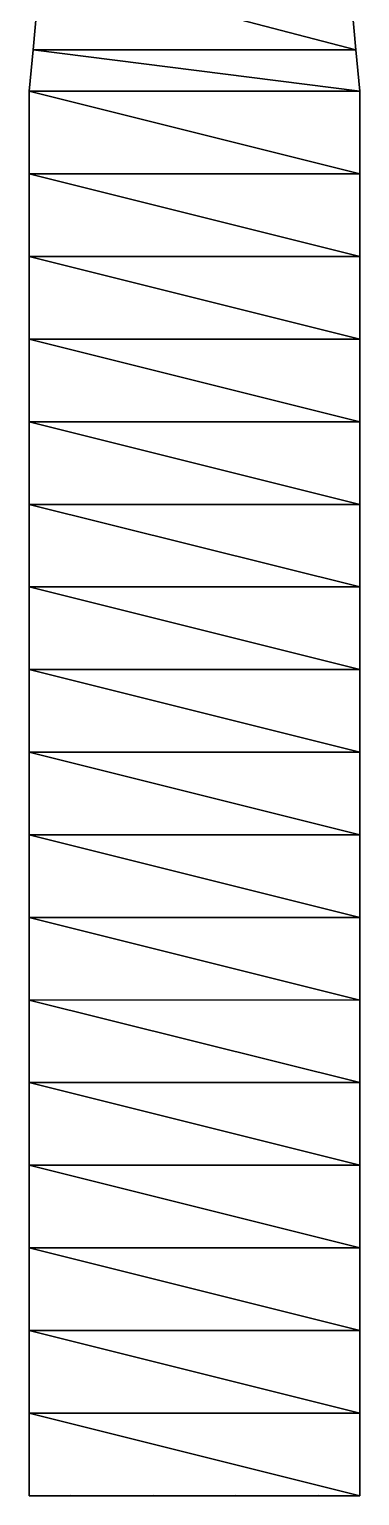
# Model space of a CAD drawing. Header units: metres. Extents: x -339 to -255, y -236 to -200.
# Drawn here: x -259 to -255, y -236 to -218.25 of the extents above; entities that cross this region are included whole.
import ezdxf

# ---------------------------------------------------------------- set-up
doc = ezdxf.new("R2010")
doc.units = ezdxf.units.M

msp = doc.modelspace()

# ---------------------------------------------------------------- linework, layer by layer
for points in [[(-258.9546, -218.5, -366.41016), (-258.86365, -217.5, -346.41016), (-258.86365, -217.5, -366.41016), (-258.86356, -217.4999, -366.41006)], [(-258.9546, -218.5, -346.41016), (-258.9546, -218.5, -346.41016), (-258.86365, -217.5, -346.41016), (-258.86356, -217.4999, -346.41006)], [(-255.04546, -218.5, -346.41016), (-258.86365, -217.5, -346.41016), (-258.9546, -218.5, -346.41016), (-258.9545, -218.4999, -346.41006)], [(-255.04546, -218.5, -366.41016), (-258.86365, -217.5, -366.41016), (-258.9546, -218.5, -366.41016), (-258.9545, -218.4999, -366.41006)], [(-258.86365, -217.5, -366.41016), (-258.86365, -217.5, -346.41016), (-258.9546, -218.5, -366.41016), (-258.9545, -218.4999, -366.41006)], [(-258.86365, -217.5, -346.41016), (-258.9546, -218.5, -366.41016), (-258.9546, -218.5, -346.41016), (-258.9545, -218.4999, -346.41006)], [(-258.86365, -217.5, -346.41016), (-255.04546, -218.5, -346.41016), (-255.13637, -217.5, -346.41016), (-255.13626, -217.4999, -346.41006)], [(-258.86365, -217.5, -366.41016), (-255.04546, -218.5, -366.41016), (-255.13637, -217.5, -366.41016), (-255.13626, -217.4999, -366.41006)], [(-255.04546, -218.5, -346.41016), (-255.13637, -217.5, -346.41016), (-255.13637, -217.5, -366.41016), (-255.13626, -217.4999, -366.41006)], [(-255.13637, -217.5, -346.41016), (-255.04546, -218.5, -346.41016), (-255.13637, -217.5, -346.41016), (-255.13626, -217.4999, -346.41006)], [(-255.04546, -218.5, -366.41016), (-255.13637, -217.5, -366.41016), (-255.04546, -218.5, -346.41016), (-255.04535, -218.4999, -346.41006)], [(-255.13637, -217.5, -366.41016), (-255.04546, -218.5, -366.41016), (-255.04546, -218.5, -346.41016), (-255.04535, -218.4999, -346.41006)], [(-258.9546, -218.5, -366.41016), (-259, -219, -366.41016), (-258.9546, -218.5, -346.41016), (-258.9545, -218.4999, -346.41006)], [(-259, -219, -366.41016), (-258.9546, -218.5, -366.41016), (-258.9546, -218.5, -346.41016), (-258.9545, -218.4999, -346.41006)], [(-255, -219, -346.41016), (-258.9546, -218.5, -346.41016), (-259, -219, -346.41016), (-258.9999, -218.9999, -346.41006)], [(-255, -219, -366.41016), (-258.9546, -218.5, -366.41016), (-259, -219, -366.41016), (-258.9999, -218.9999, -366.41006)], [(-258.9546, -218.5, -346.41016), (-259, -219, -346.41016), (-259, -219, -366.41016), (-258.9999, -218.9999, -366.41006)], [(-259, -219, -346.41016), (-258.9546, -218.5, -346.41016), (-259, -219, -346.41016), (-258.9999, -218.9999, -346.41006)], [(-258.9546, -218.5, -346.41016), (-255, -219, -346.41016), (-255.04546, -218.5, -346.41016), (-255.04535, -218.4999, -346.41006)], [(-258.9546, -218.5, -366.41016), (-255, -219, -366.41016), (-255.04546, -218.5, -366.41016), (-255.04535, -218.4999, -366.41006)], [(-258.9546, -218.5, -346.41016), (-258.9546, -218.5, -346.41016), (-258.9546, -218.5, -366.41016), (-258.9545, -218.4999, -366.41006)], [(-255, -219, -366.41016), (-255, -219, -346.41016), (-255.04546, -218.5, -366.41016), (-255.04535, -218.4999, -366.41006)], [(-255, -219, -346.41016), (-255.04546, -218.5, -366.41016), (-255.04546, -218.5, -346.41016), (-255.04535, -218.4999, -346.41006)], [(-255.04546, -218.5, -346.41016), (-255.04546, -218.5, -346.41016), (-255.04546, -218.5, -366.41016), (-255.04535, -218.4999, -366.41006)], [(-255.04546, -218.5, -366.41016), (-255, -219, -346.41016), (-255, -219, -366.41016), (-254.9999, -218.9999, -366.41006)], [(-255.04546, -218.5, -346.41016), (-255.04546, -218.5, -346.41016), (-255, -219, -346.41016), (-254.9999, -218.9999, -346.41006)], [(-259, -219, -346.41016), (-255, -220, -346.41016), (-255, -219, -346.41016), (-254.9999, -218.9999, -346.41006)], [(-259, -219, -366.41016), (-255, -220, -366.41016), (-255, -219, -366.41016), (-254.9999, -218.9999, -366.41006)], [(-259, -219, -346.41016), (-259, -219, -366.41016), (-259, -219, -346.41016), (-258.9999, -218.9999, -346.41006)], [(-259, -220, -366.41016), (-259, -219, -346.41016), (-259, -219, -366.41016), (-258.9999, -218.9999, -366.41006)], [(-259, -220, -346.41016), (-259, -220, -346.41016), (-259, -219, -346.41016), (-258.9999, -218.9999, -346.41006)], [(-255, -220, -346.41016), (-259, -219, -346.41016), (-259, -220, -346.41016), (-258.9999, -219.9999, -346.41006)], [(-255, -220, -366.41016), (-259, -219, -366.41016), (-259, -220, -366.41016), (-258.9999, -219.9999, -366.41006)], [(-259, -219, -366.41016), (-259, -219, -346.41016), (-259, -220, -366.41016), (-258.9999, -219.9999, -366.41006)], [(-259, -219, -346.41016), (-259, -220, -366.41016), (-259, -220, -346.41016), (-258.9999, -219.9999, -346.41006)], [(-255, -220, -346.41016), (-255, -219, -346.41016), (-255, -219, -366.41016), (-254.9999, -218.9999, -366.41006)], [(-255, -219, -346.41016), (-255, -220, -346.41016), (-255, -219, -346.41016), (-254.9999, -218.9999, -346.41006)], [(-255, -219, -346.41016), (-255, -219, -366.41016), (-255, -219, -346.41016), (-254.9999, -218.9999, -346.41006)], [(-255, -220, -366.41016), (-255, -219, -366.41016), (-255, -220, -346.41016), (-254.9999, -219.9999, -346.41006)], [(-255, -219, -366.41016), (-255, -220, -366.41016), (-255, -220, -346.41016), (-254.9999, -219.9999, -346.41006)], [(-259, -220, -346.41016), (-255, -221, -346.41016), (-255, -220, -346.41016), (-254.9999, -219.9999, -346.41006)], [(-259, -220, -366.41016), (-255, -221, -366.41016), (-255, -220, -366.41016), (-254.9999, -219.9999, -366.41006)], [(-259, -220, -346.41016), (-259, -220, -346.41016), (-259, -220, -366.41016), (-258.9999, -219.9999, -366.41006)], [(-259, -220, -366.41016), (-259, -221, -366.41016), (-259, -220, -346.41016), (-258.9999, -219.9999, -346.41006)], [(-259, -221, -366.41016), (-259, -220, -366.41016), (-259, -220, -346.41016), (-258.9999, -219.9999, -346.41006)], [(-255, -221, -346.41016), (-259, -220, -346.41016), (-259, -221, -346.41016), (-258.9999, -220.9999, -346.41006)], [(-255, -221, -366.41016), (-259, -220, -366.41016), (-259, -221, -366.41016), (-258.9999, -220.9999, -366.41006)], [(-259, -220, -346.41016), (-259, -221, -346.41016), (-259, -221, -366.41016), (-258.9999, -220.9999, -366.41006)], [(-259, -221, -346.41016), (-259, -220, -346.41016), (-259, -221, -346.41016), (-258.9999, -220.9999, -346.41006)], [(-255, -221, -366.41016), (-255, -221, -346.41016), (-255, -220, -366.41016), (-254.9999, -219.9999, -366.41006)], [(-255, -221, -346.41016), (-255, -220, -366.41016), (-255, -220, -346.41016), (-254.9999, -219.9999, -346.41006)], [(-255, -220, -346.41016), (-255, -220, -346.41016), (-255, -220, -366.41016), (-254.9999, -219.9999, -366.41006)], [(-255, -220, -366.41016), (-255, -221, -346.41016), (-255, -221, -366.41016), (-254.9999, -220.9999, -366.41006)], [(-255, -220, -346.41016), (-255, -220, -346.41016), (-255, -221, -346.41016), (-254.9999, -220.9999, -346.41006)], [(-259, -221, -346.41016), (-255, -222, -346.41016), (-255, -221, -346.41016), (-254.9999, -220.9999, -346.41006)], [(-259, -221, -366.41016), (-255, -222, -366.41016), (-255, -221, -366.41016), (-254.9999, -220.9999, -366.41006)], [(-259, -221, -346.41016), (-259, -221, -366.41016), (-259, -221, -346.41016), (-258.9999, -220.9999, -346.41006)], [(-259, -222, -366.41016), (-259, -221, -346.41016), (-259, -221, -366.41016), (-258.9999, -220.9999, -366.41006)], [(-259, -222, -346.41016), (-259, -222, -346.41016), (-259, -221, -346.41016), (-258.9999, -220.9999, -346.41006)], [(-255, -222, -346.41016), (-259, -221, -346.41016), (-259, -222, -346.41016), (-258.9999, -221.9999, -346.41006)], [(-255, -222, -366.41016), (-259, -221, -366.41016), (-259, -222, -366.41016), (-258.9999, -221.9999, -366.41006)], [(-259, -221, -366.41016), (-259, -221, -346.41016), (-259, -222, -366.41016), (-258.9999, -221.9999, -366.41006)], [(-259, -221, -346.41016), (-259, -222, -366.41016), (-259, -222, -346.41016), (-258.9999, -221.9999, -346.41006)], [(-255, -222, -346.41016), (-255, -221, -346.41016), (-255, -221, -366.41016), (-254.9999, -220.9999, -366.41006)], [(-255, -221, -346.41016), (-255, -222, -346.41016), (-255, -221, -346.41016), (-254.9999, -220.9999, -346.41006)], [(-255, -221, -346.41016), (-255, -221, -366.41016), (-255, -221, -346.41016), (-254.9999, -220.9999, -346.41006)], [(-255, -222, -366.41016), (-255, -221, -366.41016), (-255, -222, -346.41016), (-254.9999, -221.9999, -346.41006)], [(-255, -221, -366.41016), (-255, -222, -366.41016), (-255, -222, -346.41016), (-254.9999, -221.9999, -346.41006)], [(-259, -222, -346.41016), (-255, -223, -346.41016), (-255, -222, -346.41016), (-254.9999, -221.9999, -346.41006)], [(-259, -222, -366.41016), (-255, -223, -366.41016), (-255, -222, -366.41016), (-254.9999, -221.9999, -366.41006)], [(-259, -222, -346.41016), (-259, -222, -346.41016), (-259, -222, -366.41016), (-258.9999, -221.9999, -366.41006)], [(-259, -222, -366.41016), (-259, -223, -366.41016), (-259, -222, -346.41016), (-258.9999, -221.9999, -346.41006)], [(-259, -223, -366.41016), (-259, -222, -366.41016), (-259, -222, -346.41016), (-258.9999, -221.9999, -346.41006)], [(-255, -223, -346.41016), (-259, -222, -346.41016), (-259, -223, -346.41016), (-258.9999, -222.9999, -346.41006)], [(-255, -223, -366.41016), (-259, -222, -366.41016), (-259, -223, -366.41016), (-258.9999, -222.9999, -366.41006)], [(-259, -222, -346.41016), (-259, -223, -346.41016), (-259, -223, -366.41016), (-258.9999, -222.9999, -366.41006)], [(-259, -223, -346.41016), (-259, -222, -346.41016), (-259, -223, -346.41016), (-258.9999, -222.9999, -346.41006)], [(-255, -223, -366.41016), (-255, -223, -346.41016), (-255, -222, -366.41016), (-254.9999, -221.9999, -366.41006)], [(-255, -223, -346.41016), (-255, -222, -366.41016), (-255, -222, -346.41016), (-254.9999, -221.9999, -346.41006)], [(-255, -222, -346.41016), (-255, -222, -346.41016), (-255, -222, -366.41016), (-254.9999, -221.9999, -366.41006)], [(-255, -222, -366.41016), (-255, -223, -346.41016), (-255, -223, -366.41016), (-254.9999, -222.9999, -366.41006)], [(-255, -222, -346.41016), (-255, -222, -346.41016), (-255, -223, -346.41016), (-254.9999, -222.9999, -346.41006)], [(-259, -223, -346.41016), (-255, -224, -346.41016), (-255, -223, -346.41016), (-254.9999, -222.9999, -346.41006)], [(-259, -223, -366.41016), (-255, -224, -366.41016), (-255, -223, -366.41016), (-254.9999, -222.9999, -366.41006)], [(-259, -223, -346.41016), (-259, -223, -366.41016), (-259, -223, -346.41016), (-258.9999, -222.9999, -346.41006)], [(-259, -224, -366.41016), (-259, -223, -346.41016), (-259, -223, -366.41016), (-258.9999, -222.9999, -366.41006)], [(-259, -224, -346.41016), (-259, -224, -346.41016), (-259, -223, -346.41016), (-258.9999, -222.9999, -346.41006)], [(-255, -224, -346.41016), (-259, -223, -346.41016), (-259, -224, -346.41016), (-258.9999, -223.9999, -346.41006)], [(-255, -224, -366.41016), (-259, -223, -366.41016), (-259, -224, -366.41016), (-258.9999, -223.9999, -366.41006)], [(-259, -223, -366.41016), (-259, -223, -346.41016), (-259, -224, -366.41016), (-258.9999, -223.9999, -366.41006)], [(-259, -223, -346.41016), (-259, -224, -366.41016), (-259, -224, -346.41016), (-258.9999, -223.9999, -346.41006)], [(-255, -224, -346.41016), (-255, -223, -346.41016), (-255, -223, -366.41016), (-254.9999, -222.9999, -366.41006)], [(-255, -223, -346.41016), (-255, -224, -346.41016), (-255, -223, -346.41016), (-254.9999, -222.9999, -346.41006)], [(-255, -223, -346.41016), (-255, -223, -366.41016), (-255, -223, -346.41016), (-254.9999, -222.9999, -346.41006)], [(-255, -224, -366.41016), (-255, -223, -366.41016), (-255, -224, -346.41016), (-254.9999, -223.9999, -346.41006)], [(-255, -223, -366.41016), (-255, -224, -366.41016), (-255, -224, -346.41016), (-254.9999, -223.9999, -346.41006)], [(-259, -224, -346.41016), (-255, -225, -346.41016), (-255, -224, -346.41016), (-254.9999, -223.9999, -346.41006)], [(-259, -224, -366.41016), (-255, -225, -366.41016), (-255, -224, -366.41016), (-254.9999, -223.9999, -366.41006)], [(-259, -224, -346.41016), (-259, -224, -346.41016), (-259, -224, -366.41016), (-258.9999, -223.9999, -366.41006)], [(-259, -224, -366.41016), (-259, -225, -366.41016), (-259, -224, -346.41016), (-258.9999, -223.9999, -346.41006)], [(-259, -225, -366.41016), (-259, -224, -366.41016), (-259, -224, -346.41016), (-258.9999, -223.9999, -346.41006)], [(-255, -225, -346.41016), (-259, -224, -346.41016), (-259, -225, -346.41016), (-258.9999, -224.9999, -346.41006)], [(-255, -225, -366.41016), (-259, -224, -366.41016), (-259, -225, -366.41016), (-258.9999, -224.9999, -366.41006)], [(-259, -224, -346.41016), (-259, -225, -346.41016), (-259, -225, -366.41016), (-258.9999, -224.9999, -366.41006)], [(-259, -225, -346.41016), (-259, -224, -346.41016), (-259, -225, -346.41016), (-258.9999, -224.9999, -346.41006)], [(-255, -225, -366.41016), (-255, -225, -346.41016), (-255, -224, -366.41016), (-254.9999, -223.9999, -366.41006)], [(-255, -225, -346.41016), (-255, -224, -366.41016), (-255, -224, -346.41016), (-254.9999, -223.9999, -346.41006)], [(-255, -224, -346.41016), (-255, -224, -346.41016), (-255, -224, -366.41016), (-254.9999, -223.9999, -366.41006)], [(-255, -224, -366.41016), (-255, -225, -346.41016), (-255, -225, -366.41016), (-254.9999, -224.9999, -366.41006)], [(-255, -224, -346.41016), (-255, -224, -346.41016), (-255, -225, -346.41016), (-254.9999, -224.9999, -346.41006)], [(-259, -225, -346.41016), (-255, -226, -346.41016), (-255, -225, -346.41016), (-254.9999, -224.9999, -346.41006)], [(-259, -225, -366.41016), (-255, -226, -366.41016), (-255, -225, -366.41016), (-254.9999, -224.9999, -366.41006)], [(-259, -225, -346.41016), (-259, -225, -366.41016), (-259, -225, -346.41016), (-258.9999, -224.9999, -346.41006)], [(-259, -226, -366.41016), (-259, -225, -346.41016), (-259, -225, -366.41016), (-258.9999, -224.9999, -366.41006)], [(-259, -226, -346.41016), (-259, -226, -346.41016), (-259, -225, -346.41016), (-258.9999, -224.9999, -346.41006)], [(-255, -226, -346.41016), (-259, -225, -346.41016), (-259, -226, -346.41016), (-258.9999, -225.9999, -346.41006)], [(-255, -226, -366.41016), (-259, -225, -366.41016), (-259, -226, -366.41016), (-258.9999, -225.9999, -366.41006)], [(-259, -225, -366.41016), (-259, -225, -346.41016), (-259, -226, -366.41016), (-258.9999, -225.9999, -366.41006)], [(-259, -225, -346.41016), (-259, -226, -366.41016), (-259, -226, -346.41016), (-258.9999, -225.9999, -346.41006)], [(-255, -226, -346.41016), (-255, -225, -346.41016), (-255, -225, -366.41016), (-254.9999, -224.9999, -366.41006)], [(-255, -225, -346.41016), (-255, -226, -346.41016), (-255, -225, -346.41016), (-254.9999, -224.9999, -346.41006)], [(-255, -225, -346.41016), (-255, -225, -366.41016), (-255, -225, -346.41016), (-254.9999, -224.9999, -346.41006)], [(-255, -226, -366.41016), (-255, -225, -366.41016), (-255, -226, -346.41016), (-254.9999, -225.9999, -346.41006)], [(-255, -225, -366.41016), (-255, -226, -366.41016), (-255, -226, -346.41016), (-254.9999, -225.9999, -346.41006)], [(-259, -226, -346.41016), (-255, -227, -346.41016), (-255, -226, -346.41016), (-254.9999, -225.9999, -346.41006)], [(-259, -226, -366.41016), (-255, -227, -366.41016), (-255, -226, -366.41016), (-254.9999, -225.9999, -366.41006)], [(-259, -226, -346.41016), (-259, -226, -346.41016), (-259, -226, -366.41016), (-258.9999, -225.9999, -366.41006)], [(-259, -226, -366.41016), (-259, -227, -366.41016), (-259, -226, -346.41016), (-258.9999, -225.9999, -346.41006)], [(-259, -227, -366.41016), (-259, -226, -366.41016), (-259, -226, -346.41016), (-258.9999, -225.9999, -346.41006)], [(-255, -227, -346.41016), (-259, -226, -346.41016), (-259, -227, -346.41016), (-258.9999, -226.9999, -346.41006)], [(-255, -227, -366.41016), (-259, -226, -366.41016), (-259, -227, -366.41016), (-258.9999, -226.9999, -366.41006)], [(-259, -226, -346.41016), (-259, -227, -346.41016), (-259, -227, -366.41016), (-258.9999, -226.9999, -366.41006)], [(-259, -227, -346.41016), (-259, -226, -346.41016), (-259, -227, -346.41016), (-258.9999, -226.9999, -346.41006)], [(-255, -227, -366.41016), (-255, -227, -346.41016), (-255, -226, -366.41016), (-254.9999, -225.9999, -366.41006)], [(-255, -227, -346.41016), (-255, -226, -366.41016), (-255, -226, -346.41016), (-254.9999, -225.9999, -346.41006)], [(-255, -226, -346.41016), (-255, -226, -346.41016), (-255, -226, -366.41016), (-254.9999, -225.9999, -366.41006)], [(-255, -226, -366.41016), (-255, -227, -346.41016), (-255, -227, -366.41016), (-254.9999, -226.9999, -366.41006)], [(-255, -226, -346.41016), (-255, -226, -346.41016), (-255, -227, -346.41016), (-254.9999, -226.9999, -346.41006)], [(-259, -227, -346.41016), (-255, -228, -346.41016), (-255, -227, -346.41016), (-254.9999, -226.9999, -346.41006)], [(-259, -227, -366.41016), (-255, -228, -366.41016), (-255, -227, -366.41016), (-254.9999, -226.9999, -366.41006)], [(-259, -227, -346.41016), (-259, -227, -366.41016), (-259, -227, -346.41016), (-258.9999, -226.9999, -346.41006)], [(-259, -228, -366.41016), (-259, -227, -346.41016), (-259, -227, -366.41016), (-258.9999, -226.9999, -366.41006)], [(-259, -228, -346.41016), (-259, -228, -346.41016), (-259, -227, -346.41016), (-258.9999, -226.9999, -346.41006)], [(-255, -228, -346.41016), (-259, -227, -346.41016), (-259, -228, -346.41016), (-258.9999, -227.9999, -346.41006)], [(-255, -228, -366.41016), (-259, -227, -366.41016), (-259, -228, -366.41016), (-258.9999, -227.9999, -366.41006)], [(-259, -227, -366.41016), (-259, -227, -346.41016), (-259, -228, -366.41016), (-258.9999, -227.9999, -366.41006)], [(-259, -227, -346.41016), (-259, -228, -366.41016), (-259, -228, -346.41016), (-258.9999, -227.9999, -346.41006)], [(-255, -228, -346.41016), (-255, -227, -346.41016), (-255, -227, -366.41016), (-254.9999, -226.9999, -366.41006)], [(-255, -227, -346.41016), (-255, -228, -346.41016), (-255, -227, -346.41016), (-254.9999, -226.9999, -346.41006)], [(-255, -227, -346.41016), (-255, -227, -366.41016), (-255, -227, -346.41016), (-254.9999, -226.9999, -346.41006)], [(-255, -228, -366.41016), (-255, -227, -366.41016), (-255, -228, -346.41016), (-254.9999, -227.9999, -346.41006)], [(-255, -227, -366.41016), (-255, -228, -366.41016), (-255, -228, -346.41016), (-254.9999, -227.9999, -346.41006)], [(-259, -228, -346.41016), (-255, -229, -346.41016), (-255, -228, -346.41016), (-254.9999, -227.9999, -346.41006)], [(-259, -228, -366.41016), (-255, -229, -366.41016), (-255, -228, -366.41016), (-254.9999, -227.9999, -366.41006)], [(-259, -228, -346.41016), (-259, -228, -346.41016), (-259, -228, -366.41016), (-258.9999, -227.9999, -366.41006)], [(-259, -228, -366.41016), (-259, -229, -366.41016), (-259, -228, -346.41016), (-258.9999, -227.9999, -346.41006)], [(-259, -229, -366.41016), (-259, -228, -366.41016), (-259, -228, -346.41016), (-258.9999, -227.9999, -346.41006)], [(-255, -229, -346.41016), (-259, -228, -346.41016), (-259, -229, -346.41016), (-258.9999, -228.9999, -346.41006)], [(-255, -229, -366.41016), (-259, -228, -366.41016), (-259, -229, -366.41016), (-258.9999, -228.9999, -366.41006)], [(-259, -228, -346.41016), (-259, -229, -346.41016), (-259, -229, -366.41016), (-258.9999, -228.9999, -366.41006)], [(-259, -229, -346.41016), (-259, -228, -346.41016), (-259, -229, -346.41016), (-258.9999, -228.9999, -346.41006)], [(-255, -229, -366.41016), (-255, -229, -346.41016), (-255, -228, -366.41016), (-254.9999, -227.9999, -366.41006)], [(-255, -229, -346.41016), (-255, -228, -366.41016), (-255, -228, -346.41016), (-254.9999, -227.9999, -346.41006)], [(-255, -228, -346.41016), (-255, -228, -346.41016), (-255, -228, -366.41016), (-254.9999, -227.9999, -366.41006)], [(-255, -228, -366.41016), (-255, -229, -346.41016), (-255, -229, -366.41016), (-254.9999, -228.9999, -366.41006)], [(-255, -228, -346.41016), (-255, -228, -346.41016), (-255, -229, -346.41016), (-254.9999, -228.9999, -346.41006)], [(-259, -229, -346.41016), (-255, -230, -346.41016), (-255, -229, -346.41016), (-254.9999, -228.9999, -346.41006)], [(-259, -229, -366.41016), (-255, -230, -366.41016), (-255, -229, -366.41016), (-254.9999, -228.9999, -366.41006)], [(-259, -229, -346.41016), (-259, -229, -366.41016), (-259, -229, -346.41016), (-258.9999, -228.9999, -346.41006)], [(-259, -230, -366.41016), (-259, -229, -346.41016), (-259, -229, -366.41016), (-258.9999, -228.9999, -366.41006)], [(-259, -230, -346.41016), (-259, -230, -346.41016), (-259, -229, -346.41016), (-258.9999, -228.9999, -346.41006)], [(-255, -230, -346.41016), (-259, -229, -346.41016), (-259, -230, -346.41016), (-258.9999, -229.9999, -346.41006)], [(-255, -230, -366.41016), (-259, -229, -366.41016), (-259, -230, -366.41016), (-258.9999, -229.9999, -366.41006)], [(-259, -229, -366.41016), (-259, -229, -346.41016), (-259, -230, -366.41016), (-258.9999, -229.9999, -366.41006)], [(-259, -229, -346.41016), (-259, -230, -366.41016), (-259, -230, -346.41016), (-258.9999, -229.9999, -346.41006)], [(-255, -230, -346.41016), (-255, -229, -346.41016), (-255, -229, -366.41016), (-254.9999, -228.9999, -366.41006)], [(-255, -229, -346.41016), (-255, -230, -346.41016), (-255, -229, -346.41016), (-254.9999, -228.9999, -346.41006)], [(-255, -229, -346.41016), (-255, -229, -366.41016), (-255, -229, -346.41016), (-254.9999, -228.9999, -346.41006)], [(-255, -230, -366.41016), (-255, -229, -366.41016), (-255, -230, -346.41016), (-254.9999, -229.9999, -346.41006)], [(-255, -229, -366.41016), (-255, -230, -366.41016), (-255, -230, -346.41016), (-254.9999, -229.9999, -346.41006)], [(-259, -230, -346.41016), (-255, -231, -346.41016), (-255, -230, -346.41016), (-254.9999, -229.9999, -346.41006)], [(-259, -230, -366.41016), (-255, -231, -366.41016), (-255, -230, -366.41016), (-254.9999, -229.9999, -366.41006)], [(-259, -230, -346.41016), (-259, -230, -346.41016), (-259, -230, -366.41016), (-258.9999, -229.9999, -366.41006)], [(-259, -230, -366.41016), (-259, -231, -366.41016), (-259, -230, -346.41016), (-258.9999, -229.9999, -346.41006)], [(-259, -231, -366.41016), (-259, -230, -366.41016), (-259, -230, -346.41016), (-258.9999, -229.9999, -346.41006)], [(-255, -231, -346.41016), (-259, -230, -346.41016), (-259, -231, -346.41016), (-258.9999, -230.9999, -346.41006)], [(-255, -231, -366.41016), (-259, -230, -366.41016), (-259, -231, -366.41016), (-258.9999, -230.9999, -366.41006)], [(-259, -230, -346.41016), (-259, -231, -346.41016), (-259, -231, -366.41016), (-258.9999, -230.9999, -366.41006)], [(-259, -231, -346.41016), (-259, -230, -346.41016), (-259, -231, -346.41016), (-258.9999, -230.9999, -346.41006)], [(-255, -231, -366.41016), (-255, -231, -346.41016), (-255, -230, -366.41016), (-254.9999, -229.9999, -366.41006)], [(-255, -231, -346.41016), (-255, -230, -366.41016), (-255, -230, -346.41016), (-254.9999, -229.9999, -346.41006)], [(-255, -230, -346.41016), (-255, -230, -346.41016), (-255, -230, -366.41016), (-254.9999, -229.9999, -366.41006)], [(-255, -230, -366.41016), (-255, -231, -346.41016), (-255, -231, -366.41016), (-254.9999, -230.9999, -366.41006)], [(-255, -230, -346.41016), (-255, -230, -346.41016), (-255, -231, -346.41016), (-254.9999, -230.9999, -346.41006)], [(-259, -231, -346.41016), (-255, -232, -346.41016), (-255, -231, -346.41016), (-254.9999, -230.9999, -346.41006)], [(-259, -231, -366.41016), (-255, -232, -366.41016), (-255, -231, -366.41016), (-254.9999, -230.9999, -366.41006)], [(-259, -231, -346.41016), (-259, -231, -366.41016), (-259, -231, -346.41016), (-258.9999, -230.9999, -346.41006)], [(-259, -232, -366.41016), (-259, -231, -346.41016), (-259, -231, -366.41016), (-258.9999, -230.9999, -366.41006)], [(-259, -232, -346.41016), (-259, -232, -346.41016), (-259, -231, -346.41016), (-258.9999, -230.9999, -346.41006)], [(-255, -232, -346.41016), (-259, -231, -346.41016), (-259, -232, -346.41016), (-258.9999, -231.9999, -346.41006)], [(-255, -232, -366.41016), (-259, -231, -366.41016), (-259, -232, -366.41016), (-258.9999, -231.9999, -366.41006)], [(-259, -231, -366.41016), (-259, -231, -346.41016), (-259, -232, -366.41016), (-258.9999, -231.9999, -366.41006)], [(-259, -231, -346.41016), (-259, -232, -366.41016), (-259, -232, -346.41016), (-258.9999, -231.9999, -346.41006)], [(-255, -232, -346.41016), (-255, -231, -346.41016), (-255, -231, -366.41016), (-254.9999, -230.9999, -366.41006)], [(-255, -231, -346.41016), (-255, -232, -346.41016), (-255, -231, -346.41016), (-254.9999, -230.9999, -346.41006)], [(-255, -231, -346.41016), (-255, -231, -366.41016), (-255, -231, -346.41016), (-254.9999, -230.9999, -346.41006)], [(-255, -232, -366.41016), (-255, -231, -366.41016), (-255, -232, -346.41016), (-254.9999, -231.9999, -346.41006)], [(-255, -231, -366.41016), (-255, -232, -366.41016), (-255, -232, -346.41016), (-254.9999, -231.9999, -346.41006)], [(-259, -232, -346.41016), (-255, -233, -346.41016), (-255, -232, -346.41016), (-254.9999, -231.9999, -346.41006)], [(-259, -232, -366.41016), (-255, -233, -366.41016), (-255, -232, -366.41016), (-254.9999, -231.9999, -366.41006)], [(-259, -232, -346.41016), (-259, -232, -346.41016), (-259, -232, -366.41016), (-258.9999, -231.9999, -366.41006)], [(-259, -232, -366.41016), (-259, -233, -366.41016), (-259, -232, -346.41016), (-258.9999, -231.9999, -346.41006)], [(-259, -233, -366.41016), (-259, -232, -366.41016), (-259, -232, -346.41016), (-258.9999, -231.9999, -346.41006)], [(-255, -233, -346.41016), (-259, -232, -346.41016), (-259, -233, -346.41016), (-258.9999, -232.9999, -346.41006)], [(-255, -233, -366.41016), (-259, -232, -366.41016), (-259, -233, -366.41016), (-258.9999, -232.9999, -366.41006)], [(-259, -232, -346.41016), (-259, -233, -346.41016), (-259, -233, -366.41016), (-258.9999, -232.9999, -366.41006)], [(-259, -233, -346.41016), (-259, -232, -346.41016), (-259, -233, -346.41016), (-258.9999, -232.9999, -346.41006)], [(-255, -233, -366.41016), (-255, -233, -346.41016), (-255, -232, -366.41016), (-254.9999, -231.9999, -366.41006)], [(-255, -233, -346.41016), (-255, -232, -366.41016), (-255, -232, -346.41016), (-254.9999, -231.9999, -346.41006)], [(-255, -232, -346.41016), (-255, -232, -346.41016), (-255, -232, -366.41016), (-254.9999, -231.9999, -366.41006)], [(-255, -232, -366.41016), (-255, -233, -346.41016), (-255, -233, -366.41016), (-254.9999, -232.9999, -366.41006)], [(-255, -232, -346.41016), (-255, -232, -346.41016), (-255, -233, -346.41016), (-254.9999, -232.9999, -346.41006)], [(-259, -233, -346.41016), (-255, -234, -346.41016), (-255, -233, -346.41016), (-254.9999, -232.9999, -346.41006)], [(-259, -233, -366.41016), (-255, -234, -366.41016), (-255, -233, -366.41016), (-254.9999, -232.9999, -366.41006)], [(-259, -233, -346.41016), (-259, -233, -366.41016), (-259, -233, -346.41016), (-258.9999, -232.9999, -346.41006)], [(-259, -234, -366.41016), (-259, -233, -346.41016), (-259, -233, -366.41016), (-258.9999, -232.9999, -366.41006)], [(-259, -234, -346.41016), (-259, -234, -346.41016), (-259, -233, -346.41016), (-258.9999, -232.9999, -346.41006)], [(-255, -234, -346.41016), (-259, -233, -346.41016), (-259, -234, -346.41016), (-258.9999, -233.9999, -346.41006)], [(-255, -234, -366.41016), (-259, -233, -366.41016), (-259, -234, -366.41016), (-258.9999, -233.9999, -366.41006)], [(-259, -233, -366.41016), (-259, -233, -346.41016), (-259, -234, -366.41016), (-258.9999, -233.9999, -366.41006)], [(-259, -233, -346.41016), (-259, -234, -366.41016), (-259, -234, -346.41016), (-258.9999, -233.9999, -346.41006)], [(-255, -234, -346.41016), (-255, -233, -346.41016), (-255, -233, -366.41016), (-254.9999, -232.9999, -366.41006)], [(-255, -233, -346.41016), (-255, -234, -346.41016), (-255, -233, -346.41016), (-254.9999, -232.9999, -346.41006)], [(-255, -233, -346.41016), (-255, -233, -366.41016), (-255, -233, -346.41016), (-254.9999, -232.9999, -346.41006)], [(-255, -234, -366.41016), (-255, -233, -366.41016), (-255, -234, -346.41016), (-254.9999, -233.9999, -346.41006)], [(-255, -233, -366.41016), (-255, -234, -366.41016), (-255, -234, -346.41016), (-254.9999, -233.9999, -346.41006)], [(-259, -234, -346.41016), (-255, -235, -346.41016), (-255, -234, -346.41016), (-254.9999, -233.9999, -346.41006)], [(-259, -234, -366.41016), (-255, -235, -366.41016), (-255, -234, -366.41016), (-254.9999, -233.9999, -366.41006)], [(-259, -234, -346.41016), (-259, -234, -346.41016), (-259, -234, -366.41016), (-258.9999, -233.9999, -366.41006)], [(-259, -234, -366.41016), (-259, -235, -366.41016), (-259, -234, -346.41016), (-258.9999, -233.9999, -346.41006)], [(-259, -235, -366.41016), (-259, -234, -366.41016), (-259, -234, -346.41016), (-258.9999, -233.9999, -346.41006)], [(-255, -235, -346.41016), (-259, -234, -346.41016), (-259, -235, -346.41016), (-258.9999, -234.9999, -346.41006)], [(-255, -235, -366.41016), (-259, -234, -366.41016), (-259, -235, -366.41016), (-258.9999, -234.9999, -366.41006)], [(-259, -234, -346.41016), (-259, -235, -346.41016), (-259, -235, -366.41016), (-258.9999, -234.9999, -366.41006)], [(-259, -235, -346.41016), (-259, -234, -346.41016), (-259, -235, -346.41016), (-258.9999, -234.9999, -346.41006)], [(-255, -235, -366.41016), (-255, -235, -346.41016), (-255, -234, -366.41016), (-254.9999, -233.9999, -366.41006)], [(-255, -235, -346.41016), (-255, -234, -366.41016), (-255, -234, -346.41016), (-254.9999, -233.9999, -346.41006)], [(-255, -234, -346.41016), (-255, -234, -346.41016), (-255, -234, -366.41016), (-254.9999, -233.9999, -366.41006)], [(-255, -234, -366.41016), (-255, -235, -346.41016), (-255, -235, -366.41016), (-254.9999, -234.9999, -366.41006)], [(-255, -234, -346.41016), (-255, -234, -346.41016), (-255, -235, -346.41016), (-254.9999, -234.9999, -346.41006)], [(-259, -235, -346.41016), (-255, -236, -346.41016), (-255, -235, -346.41016), (-254.9999, -234.9999, -346.41006)], [(-259, -235, -366.41016), (-255, -236, -366.41016), (-255, -235, -366.41016), (-254.9999, -234.9999, -366.41006)], [(-259, -235, -346.41016), (-259, -235, -366.41016), (-259, -235, -346.41016), (-258.9999, -234.9999, -346.41006)], [(-259, -236, -366.41016), (-259, -235, -346.41016), (-259, -235, -366.41016), (-258.9999, -234.9999, -366.41006)], [(-259, -236, -346.41016), (-259, -236, -346.41016), (-259, -235, -346.41016), (-258.9999, -234.9999, -346.41006)], [(-255, -236, -346.41016), (-259, -235, -346.41016), (-259, -236, -346.41016), (-258.9999, -235.9999, -346.41006)], [(-255, -236, -366.41016), (-259, -235, -366.41016), (-259, -236, -366.41016), (-258.9999, -235.9999, -366.41006)], [(-259, -235, -366.41016), (-259, -235, -346.41016), (-259, -236, -366.41016), (-258.9999, -235.9999, -366.41006)], [(-259, -235, -346.41016), (-259, -236, -366.41016), (-259, -236, -346.41016), (-258.9999, -235.9999, -346.41006)], [(-255, -236, -346.41016), (-255, -235, -346.41016), (-255, -235, -366.41016), (-254.9999, -234.9999, -366.41006)], [(-255, -235, -346.41016), (-255, -236, -346.41016), (-255, -235, -346.41016), (-254.9999, -234.9999, -346.41006)], [(-255, -235, -346.41016), (-255, -235, -366.41016), (-255, -235, -346.41016), (-254.9999, -234.9999, -346.41006)], [(-255, -236, -366.41016), (-255, -235, -366.41016), (-255, -236, -346.41016), (-254.9999, -235.9999, -346.41006)], [(-255, -235, -366.41016), (-255, -236, -366.41016), (-255, -236, -346.41016), (-254.9999, -235.9999, -346.41006)], [(-259, -236, -346.41016), (-259, -236, -346.41016), (-259, -236, -366.41016), (-258.9999, -235.9999, -366.41006)], [(-259, -236, -366.41016), (-258.5, -236, -366.41016), (-259, -236, -346.41016), (-258.9999, -235.9999, -346.41006)], [(-258.5, -236, -366.41016), (-259, -236, -366.41016), (-259, -236, -346.41016), (-258.9999, -235.9999, -346.41006)], [(-259, -236, -346.41016), (-258.5, -236, -346.41016), (-258.5, -236, -366.41016), (-258.4999, -235.9999, -366.41006)], [(-258.5, -236, -346.41016), (-259, -236, -346.41016), (-258.5, -236, -346.41016), (-258.4999, -235.9999, -346.41006)], [(-258.5, -236, -346.41016), (-258.5, -236, -366.41016), (-258.5, -236, -346.41016), (-258.4999, -235.9999, -346.41006)], [(-258.5, -236, -366.41016), (-258.5, -236, -346.41016), (-257.5, -236, -366.41016), (-257.4999, -235.9999, -366.41006)], [(-257.5, -236, -366.41016), (-258.5, -236, -346.41016), (-258.5, -236, -366.41016), (-258.4999, -235.9999, -366.41006)], [(-258.5, -236, -346.41016), (-257.5, -236, -366.41016), (-257.5, -236, -346.41016), (-257.4999, -235.9999, -346.41006)], [(-257.5, -236, -346.41016), (-257.5, -236, -346.41016), (-258.5, -236, -346.41016), (-258.4999, -235.9999, -346.41006)], [(-257.5, -236, -346.41016), (-257.5, -236, -346.41016), (-257.5, -236, -366.41016), (-257.4999, -235.9999, -366.41006)], [(-257.5, -236, -366.41016), (-256.5, -236, -366.41016), (-257.5, -236, -346.41016), (-257.4999, -235.9999, -346.41006)], [(-256.5, -236, -366.41016), (-257.5, -236, -366.41016), (-257.5, -236, -346.41016), (-257.4999, -235.9999, -346.41006)], [(-257.5, -236, -346.41016), (-256.5, -236, -346.41016), (-256.5, -236, -366.41016), (-256.4999, -235.9999, -366.41006)], [(-256.5, -236, -346.41016), (-257.5, -236, -346.41016), (-256.5, -236, -346.41016), (-256.4999, -235.9999, -346.41006)], [(-256.5, -236, -346.41016), (-256.5, -236, -366.41016), (-256.5, -236, -346.41016), (-256.4999, -235.9999, -346.41006)], [(-256.5, -236, -366.41016), (-256.5, -236, -346.41016), (-255.5, -236, -366.41016), (-255.4999, -235.9999, -366.41006)], [(-255.5, -236, -366.41016), (-256.5, -236, -346.41016), (-256.5, -236, -366.41016), (-256.4999, -235.9999, -366.41006)], [(-256.5, -236, -346.41016), (-255.5, -236, -366.41016), (-255.5, -236, -346.41016), (-255.4999, -235.9999, -346.41006)], [(-255.5, -236, -346.41016), (-255.5, -236, -346.41016), (-256.5, -236, -346.41016), (-256.4999, -235.9999, -346.41006)], [(-255.5, -236, -346.41016), (-255.5, -236, -346.41016), (-255.5, -236, -366.41016), (-255.4999, -235.9999, -366.41006)], [(-255.5, -236, -366.41016), (-255, -236, -366.41016), (-255.5, -236, -346.41016), (-255.4999, -235.9999, -346.41006)], [(-255, -236, -366.41016), (-255.5, -236, -366.41016), (-255.5, -236, -346.41016), (-255.4999, -235.9999, -346.41006)], [(-255.5, -236, -346.41016), (-255, -236, -346.41016), (-255, -236, -366.41016), (-254.9999, -235.9999, -366.41006)], [(-255, -236, -346.41016), (-255.5, -236, -346.41016), (-255, -236, -346.41016), (-254.9999, -235.9999, -346.41006)]]:
    msp.add_3dface(points)

doc.saveas('drawing.dxf')
